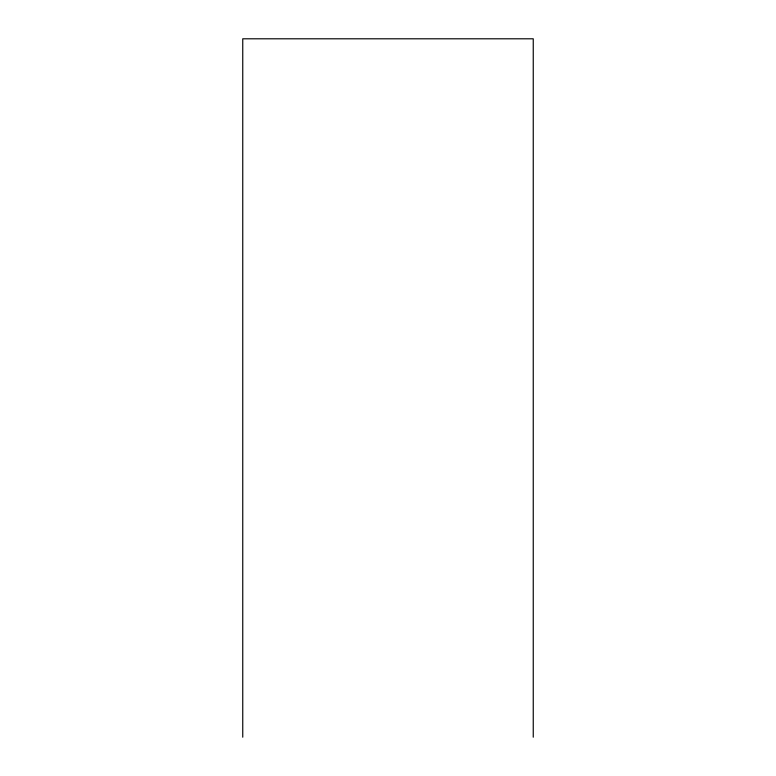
<?xml version="1.0" encoding="UTF-8"?>
<svg xmlns="http://www.w3.org/2000/svg" width="776" height="776" viewBox="0 0 776 776"><rect width="100%" height="100%" fill="white"/><g stroke="black" fill="none" stroke-linecap="round" stroke-linejoin="round"><path stroke-width="1.16" d="M533.248 737.2L533.248 38.8L242.752 38.8L242.752 737.2"/></g></svg>
